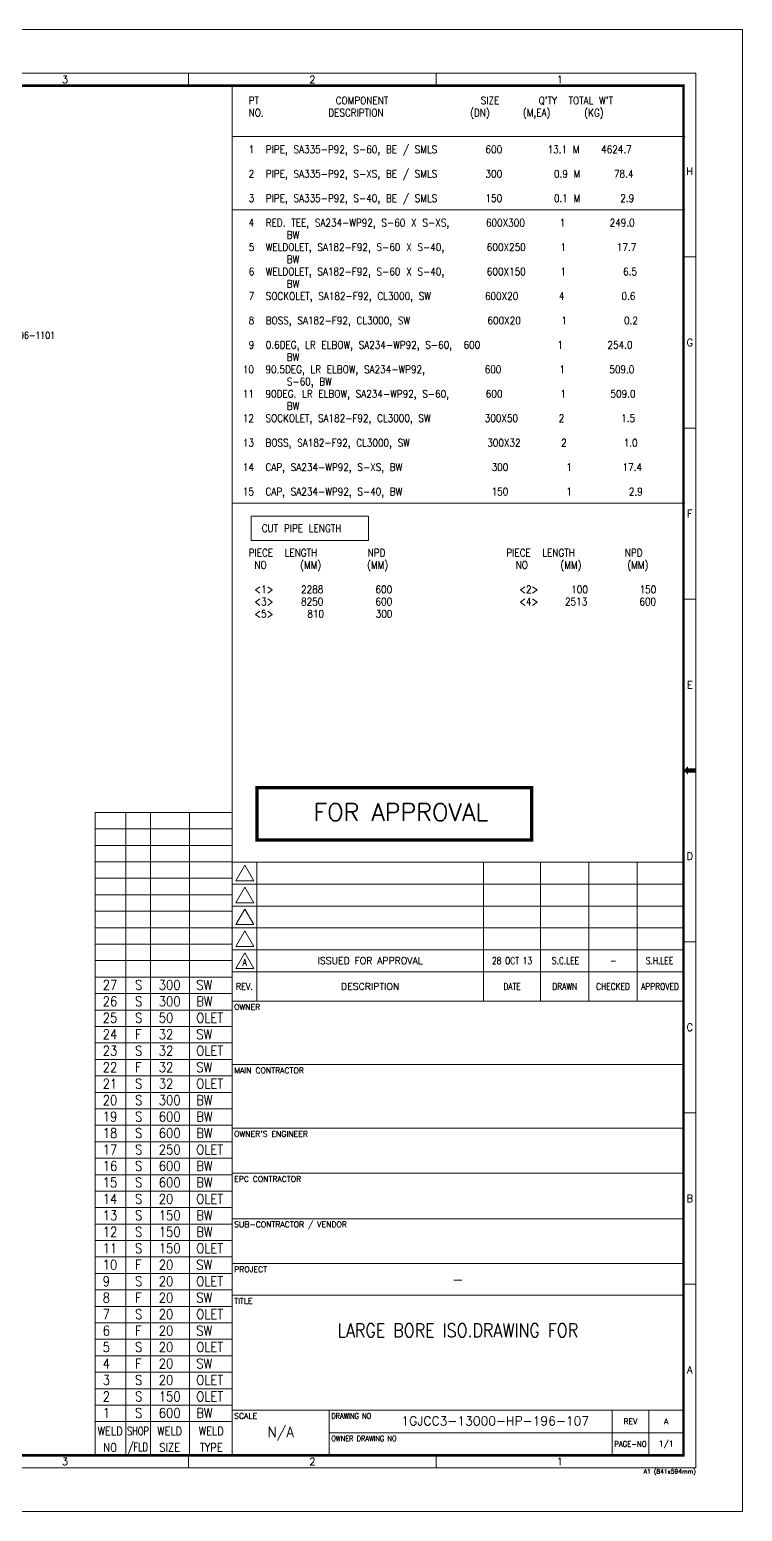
# Model space of a CAD drawing. Extents: x 0 to 841, y 0 to 594.
# Drawn here: x 555 to 841, y 0 to 594 of the extents above; entities that cross this region are included whole.
import ezdxf
from ezdxf.enums import TextEntityAlignment as Align

# ---------------------------------------------------------------- set-up
doc = ezdxf.new("R2010")
doc.units = 0
doc.header["$MEASUREMENT"] = 0
doc.layers.get('0').update_dxf_attribs({"lineweight": 9})
for name, color, linetype, lineweight in [('1', 7, 'Continuous', 9), ('3', 7, 'Continuous', 9), ('EMB', 7, 'Continuous', 9), ('SYM', 7, 'Continuous', 9), ('T-TEXT1', 7, 'Continuous', 9), ('TB-TEXT', 7, 'Continuous', 9), ('TEXT', 7, 'Continuous', 9)]:
    doc.layers.add(name, color=color, linetype=linetype, lineweight=lineweight)
doc.styles.add('ROMANS', font='ROMANS')
doc.styles.add('TXT', font='txt.shx')

msp = doc.modelspace()

# ---------------------------------------------------------------- linework, layer by layer
at = {"layer": 'EMB', "color": 2, "linetype": 'Continuous', "lineweight": 0}
for p, q in [((636.3875, 551.1875), (817.8875, 551.1875)), ((636.3875, 521.7875), (817.8875, 521.7875)), ((636.3875, 404.1875), (817.8875, 404.1875)), ((644.0875, 398.9875), (691.0875, 398.9875))]:
    msp.add_line(p, q, dxfattribs=at)
msp.add_lwpolyline([(644.0875, 398.9875), (644.0875, 389.1875), (691.0875, 389.1875), (691.0875, 398.9875)], dxfattribs=at)
at = {"layer": 'T-TEXT1', "color": 7, "linetype": 'Continuous', "lineweight": 0}
for p, q in [((618.9625, 571.525), (618.9625, 576.4875)), ((718.2, 571.525), (718.2, 576.4875)), ((636.3875, 260.225), (636.3875, 571.525)), ((817.425, 502.9), (822.3875, 502.9)), ((817.425, 434.2625), (822.3875, 434.2625)), ((817.425, 365.6375), (822.3875, 365.6375)), ((817.425, 297), (822.3875, 297)), ((636.3875, 260.225), (636.3875, 22.475)), ((636.3875, 260.225), (817.425, 260.225)), ((641.475, 259.0125), (637.85, 252.775)), ((645.075, 252.775), (641.475, 259.0125)), ((646.2625, 260.225), (646.2625, 204.5)), ((737.2375, 260.225), (737.2375, 204.5)), ((760.075, 260.225), (760.075, 204.5)), ((779.4375, 260.225), (779.4375, 204.5)), ((798.825, 260.225), (798.825, 204.5)), ((636.3875, 251.4625), (817.425, 251.4625)), ((637.85, 252.775), (645.075, 252.775)), ((641.475, 250.2375), (637.85, 243.9875)), ((645.075, 243.9875), (641.475, 250.2375)), ((637.85, 243.9875), (645.075, 243.9875)), ((636.3875, 242.675), (817.425, 242.675)), ((641.475, 241.4625), (637.85, 235.2)), ((645.075, 235.2), (641.475, 241.4625)), ((636.3875, 233.9125), (817.425, 233.9125)), ((637.85, 235.2), (645.075, 235.2)), ((641.475, 232.6875), (637.85, 226.4375)), ((645.075, 226.4375), (641.475, 232.6875)), ((637.85, 226.4375), (645.075, 226.4375)), ((817.425, 228.3625), (822.3875, 228.3625)), ((636.3875, 225.125), (817.425, 225.125)), ((641.475, 223.9), (637.85, 217.65)), ((645.075, 217.65), (641.475, 223.9)), ((636.3875, 216.3375), (817.425, 216.3375)), ((637.85, 217.65), (645.075, 217.65)), ((636.3875, 204.5), (817.425, 204.5)), ((636.3875, 179.075), (817.425, 179.075)), ((817.425, 159.7375), (822.3875, 159.7375)), ((636.3875, 153.6625), (817.425, 153.6625)), ((636.3875, 135.55), (817.425, 135.55)), ((636.3875, 117.3375), (817.425, 117.3375)), ((636.3875, 99.35), (817.425, 99.35)), ((817.425, 91.1), (822.3875, 91.1)), ((636.3875, 86.6625), (817.425, 86.6625)), ((636.3875, 40.575), (817.425, 40.575)), ((675.3375, 40.575), (675.3375, 22.475)), ((788.7625, 40.575), (788.7625, 22.475)), ((803.4625, 40.575), (803.4625, 22.475)), ((675.3375, 31.525), (817.425, 31.525)), ((618.9625, 17.5125), (618.9625, 22.475)), ((670.175, 22.475), (817.425, 22.475)), ((701.925, 22.475), (817.425, 22.475)), ((718.2, 17.5125), (718.2, 22.475))]:
    msp.add_line(p, q, dxfattribs=at)
msp.add_lwpolyline([(0, 0), (841, 0), (841, 594), (0, 594), (0, 0)], dxfattribs=at)
msp.add_lwpolyline([(18.6125, 576.4875), (822.3875, 576.4875), (822.3875, 17.5125), (18.6125, 17.5125)], close=True, dxfattribs=at)
for points, const_width in [([(23.575, 571.525), (817.425, 571.525), (817.425, 22.475), (23.575, 22.475), (23.575, 571.525)], 0.9911), ([(719.2625, 22.475), (817.425, 22.475), (817.425, 129.9)], 0.8924)]:
    msp.add_lwpolyline(points, dxfattribs=dict(at, const_width=const_width))
at = {"layer": 'T-TEXT1', "color": 4, "linetype": 'Continuous', "lineweight": 0, "const_width": 1.3225}
msp.add_lwpolyline([(756.5125, 269.0875), (646.3375, 269.0875), (646.3375, 290.125), (756.5125, 290.125), (756.5125, 269.0875)], dxfattribs=at)
at = {"layer": 'T-TEXT1', "color": 7, "linetype": 'Continuous', "lineweight": 0}
for points in [[(819.15, 298.725), (817.425, 297), (819.15, 295.275)], [(822.3875, 297.8625), (819.15, 297.8625), (822.3875, 296.1375), (819.15, 296.1375)]]:
    msp.add_solid(points, dxfattribs=at)
at = {"layer": 'TB-TEXT', "color": 7, "linetype": 'Continuous', "lineweight": 0}
for p, q in [((581.5125, 22.475), (581.5125, 280.175)), ((636.3875, 280.175), (581.5125, 280.175)), ((593.7125, 22.475), (593.7125, 280.175)), ((603.6, 22.475), (603.6, 280.175)), ((619.2875, 22.475), (619.2875, 280.175)), ((636.3875, 273.575), (581.5125, 273.575)), ((636.3875, 266.975), (581.5125, 266.975)), ((636.3875, 260.375), (581.5125, 260.375)), ((636.3875, 253.775), (581.5125, 253.775)), ((636.3875, 247.175), (581.5125, 247.175)), ((636.3875, 240.575), (581.5125, 240.575)), ((636.3875, 233.975), (581.5125, 233.975)), ((636.3875, 227.375), (581.5125, 227.375)), ((636.3875, 220.775), (581.5125, 220.775)), ((636.3875, 214.175), (581.5125, 214.175)), ((636.3875, 207.575), (581.5125, 207.575)), ((636.3875, 200.975), (581.5125, 200.975)), ((636.3875, 194.375), (581.5125, 194.375)), ((636.3875, 187.775), (581.5125, 187.775)), ((636.3875, 181.175), (581.5125, 181.175)), ((636.3875, 174.575), (581.5125, 174.575)), ((636.3875, 167.975), (581.5125, 167.975)), ((636.3875, 161.375), (581.5125, 161.375)), ((636.3875, 154.775), (581.5125, 154.775)), ((636.3875, 148.175), (581.5125, 148.175)), ((636.3875, 141.575), (581.5125, 141.575)), ((636.3875, 134.975), (581.5125, 134.975)), ((636.3875, 128.375), (581.5125, 128.375)), ((636.3875, 121.775), (581.5125, 121.775)), ((636.3875, 115.175), (581.5125, 115.175)), ((636.3875, 108.575), (581.5125, 108.575)), ((636.3875, 101.975), (581.5125, 101.975)), ((636.3875, 95.375), (581.5125, 95.375)), ((636.3875, 88.775), (581.5125, 88.775)), ((636.3875, 82.175), (581.5125, 82.175)), ((636.3875, 75.575), (581.5125, 75.575)), ((636.3875, 68.975), (581.5125, 68.975)), ((636.3875, 62.375), (581.5125, 62.375)), ((636.3875, 55.775), (581.5125, 55.775)), ((636.3875, 49.175), (581.5125, 49.175)), ((636.3875, 42.575), (581.5125, 42.575)), ((636.3875, 35.975), (581.5125, 35.975))]:
    msp.add_line(p, q, dxfattribs=at)

# ---------------------------------------------------------------- texts
at = {"color": 3, "linetype": 'Continuous', "lineweight": 0, "style": 'ROMANS'}
msp.add_text('1GJCC3-13000-HP-196-107', height=3.612525, dxfattribs=at).set_placement((704.275, 36.2625), align=Align.MIDDLE_LEFT)
at = {"layer": '1', "color": 2, "linetype": 'Continuous', "lineweight": 0, "style": 'ROMANS', "width": 0.849993}
msp.add_text('LARGE BORE ISO.DRAWING FOR', height=5.48625, dxfattribs=at).set_placement((726.9, 72.55), align=Align.MIDDLE)
at = {"layer": '3', "color": 2, "linetype": 'Continuous', "lineweight": 0, "style": 'TXT', "width": 0.851861}
msp.add_text('1GJCC3-13000-HP-196-1101', height=2.7, dxfattribs=at).set_placement((515.5, 470.1))
at = {"layer": 'EMB', "color": 2, "linetype": 'Continuous', "lineweight": 0, "style": 'TXT', "width": 0.866675}
for s, p in [(" PT            COMPONENT              SIZE      Q'TY  TOTAL W'T", (640.7, 564.1)), (' NO.          DESCRIPTION             (DN)     (M,EA)     (KG)', (640.7, 559.2)), (' 1  PIPE, SA335-P92, S-60, BE / SMLS     600       13.1 M   4624.7', (640.7, 544.5)), (' 2  PIPE, SA335-P92, S-XS, BE / SMLS     300        0.9 M     78.4', (640.7, 534.7)), (' 3  PIPE, SA335-P92, S-40, BE / SMLS     150        0.1 M      2.9', (640.7, 524.9)), (' 4  RED. TEE, SA234-WP92, S-60 X S-XS,   600X300     1       249.0', (640.7, 515.1)), ('       BW', (640.7, 510.2)), (' 5  WELDOLET, SA182-F92, S-60 X S-40,    600X250     1        17.7', (640.7, 505.3)), ('       BW', (640.7, 500.4)), (' 6  WELDOLET, SA182-F92, S-60 X S-40,    600X150     1         6.5', (640.7, 495.5)), ('       BW', (640.7, 490.6)), (' 7  SOCKOLET, SA182-F92, CL3000, SW      600X20      4         0.6', (640.7, 485.7)), (' 8  BOSS, SA182-F92, CL3000, SW          600X20      1         0.2', (640.7, 475.9)), (' 9  0.6DEG, LR ELBOW, SA234-WP92, S-60,  600         1       254.0', (640.7, 466.1)), ('       BW', (640.7, 461.2)), ('10  90.5DEG, LR ELBOW, SA234-WP92,       600         1       509.0', (640.7, 456.3)), ('       S-60, BW', (640.7, 451.4)), ('11  90DEG. LR ELBOW, SA234-WP92, S-60,   600         1       509.0', (640.7, 446.5)), ('12  SOCKOLET, SA182-F92, CL3000, SW      300X50      2         1.5', (640.7, 436.7)), ('       BW', (640.7, 441.6)), ('13  BOSS, SA182-F92, CL3000, SW          300X32      2         1.0', (640.7, 426.9)), ('14  CAP, SA234-WP92, S-XS, BW            300         1        17.4', (640.7, 417.1)), ('15  CAP, SA234-WP92, S-40, BW            150         1         2.9', (640.7, 407.3)), ('   CUT PIPE LENGTH', (640.7, 392.6)), (' PIECE  LENGTH       NPD                   PIECE  LENGTH       NPD', (640.7, 382.8)), ('  NO     (MM)       (MM)                    NO     (MM)       (MM)', (640.7, 377.9)), ('  <1>    2288        600                    <2>     100        150', (640.7, 368.1)), ('  <3>    8250        600                    <4>    2513        600', (640.7, 363.2)), ('  <5>     810        300', (640.7, 358.3))]:
    msp.add_text(s, height=3, dxfattribs=at).set_placement(p)
at = {"layer": 'SYM', "color": 2, "linetype": 'Continuous', "lineweight": 0, "style": 'TXT', "width": 0.871788}
for s, p in [('27', (584.5, 209.1)), ('S', (597.5, 209.1)), ('300', (607, 209.1)), ('SW', (622, 209.1)), ('26', (584.5, 202.5)), ('S', (597.5, 202.5)), ('300', (607, 202.5)), ('BW', (622, 202.5)), ('25', (584.5, 195.9)), ('S', (597.5, 195.9)), ('50', (607, 195.9)), ('OLET', (622, 195.9)), ('24', (584.5, 189.3)), ('F', (597.5, 189.3)), ('32', (607, 189.3)), ('SW', (622, 189.3)), ('23', (584.5, 182.7)), ('S', (597.5, 182.7)), ('32', (607, 182.7)), ('OLET', (622, 182.7)), ('22', (584.5, 176.1)), ('F', (597.5, 176.1)), ('32', (607, 176.1)), ('SW', (622, 176.1)), ('21', (584.5, 169.5)), ('S', (597.5, 169.5)), ('32', (607, 169.5)), ('OLET', (622, 169.5)), ('20', (584.5, 162.9)), ('S', (597.5, 162.9)), ('300', (607, 162.9)), ('BW', (622, 162.9)), ('19', (584.5, 156.3)), ('S', (597.5, 156.3)), ('600', (607, 156.3)), ('BW', (622, 156.3)), ('18', (584.5, 149.7)), ('S', (597.5, 149.7)), ('600', (607, 149.7)), ('BW', (622, 149.7)), ('17', (584.5, 143.1)), ('S', (597.5, 143.1)), ('250', (607, 143.1)), ('OLET', (622, 143.1)), ('16', (584.5, 136.5)), ('S', (597.5, 136.5)), ('600', (607, 136.5)), ('BW', (622, 136.5)), ('15', (584.5, 129.9)), ('S', (597.5, 129.9)), ('600', (607, 129.9)), ('BW', (622, 129.9)), ('14', (584.5, 123.3)), ('S', (597.5, 123.3)), ('20', (607, 123.3)), ('OLET', (622, 123.3)), ('13', (584.5, 116.7)), ('S', (597.5, 116.7)), ('150', (607, 116.7)), ('BW', (622, 116.7)), ('12', (584.5, 110.1)), ('S', (597.5, 110.1)), ('150', (607, 110.1)), ('BW', (622, 110.1)), ('11', (584.5, 103.5)), ('S', (597.5, 103.5)), ('150', (607, 103.5)), ('OLET', (622, 103.5)), ('10', (584.5, 96.9)), ('F', (597.5, 96.9)), ('20', (607, 96.9)), ('SW', (622, 96.9)), ('9', (584.5, 90.3)), ('S', (597.5, 90.3)), ('20', (607, 90.3)), ('OLET', (622, 90.3)), ('8', (584.5, 83.7)), ('F', (597.5, 83.7)), ('20', (607, 83.7)), ('SW', (622, 83.7)), ('7', (584.5, 77.1)), ('S', (597.5, 77.1)), ('20', (607, 77.1)), ('OLET', (622, 77.1)), ('6', (584.5, 70.5)), ('F', (597.5, 70.5)), ('20', (607, 70.5)), ('SW', (622, 70.5)), ('5', (584.5, 63.9)), ('S', (597.5, 63.9)), ('20', (607, 63.9)), ('OLET', (622, 63.9)), ('4', (584.5, 57.3)), ('F', (597.5, 57.3)), ('20', (607, 57.3)), ('SW', (622, 57.3)), ('3', (584.5, 50.7)), ('S', (597.5, 50.7)), ('20', (607, 50.7)), ('OLET', (622, 50.7)), ('2', (584.5, 44.1)), ('S', (597.5, 44.1)), ('150', (607, 44.1)), ('OLET', (622, 44.1)), ('1', (584.5, 37.5)), ('S', (597.5, 37.5)), ('600', (607, 37.5)), ('BW', (622, 37.5))]:
    msp.add_text(s, height=3.9, dxfattribs=at).set_placement(p)
at = {"layer": 'T-TEXT1', "color": 7, "linetype": 'Continuous', "lineweight": 0, "style": 'ROMANS'}
for s, height, p in [('3', 2.9732, (569.35, 574.0125)), ('2', 2.9732, (668.575, 574.0125)), ('1', 2.9732, (767.8125, 574.0125)), ('H', 2.9732, (819.9, 537.2125)), ('G', 2.9732, (819.9, 468.575)), ('F', 2.9732, (819.9, 399.95)), ('E', 2.9732, (819.9, 331.3125)), ('D', 2.9732, (819.9, 262.6875)), ('ISSUED FOR APPROVAL', 2.743125, (691.75, 220.7375)), ('DESCRIPTION', 2.743125, (691.75, 210.425)), ('C', 2.9732, (819.9, 194.05)), ('B', 2.9732, (819.9, 125.425)), ('-', 4.0232, (726.9125, 93)), ('A', 2.9732, (819.9, 56.7875)), ('REV', 2.26305, (796.1125, 36.05)), ('A', 2.263, (810.45, 36.05)), ('N/A', 4.02323, (655.85, 31.525)), ('1/1', 2.26305, (810.45, 27)), ('3', 2.9732, (569.35, 19.9875)), ('2', 2.9732, (668.575, 19.9875)), ('1', 2.9732, (767.8125, 19.9875))]:
    msp.add_text(s, height=height, dxfattribs=at).set_placement(p, align=Align.MIDDLE)
at = {"layer": 'T-TEXT1', "color": 4, "linetype": 'Continuous', "lineweight": 0, "style": 'ROMANS'}
msp.add_text('FOR APPROVAL', height=7.012425, dxfattribs=at).set_placement((704.0875, 280.325), align=Align.MIDDLE)
at = {"layer": 'T-TEXT1', "color": 7, "linetype": 'Continuous', "lineweight": 0, "style": 'ROMANS'}
for s, height, width, p in [('A', 2.7431, 0.800027, (641.4625, 220.1)), ('S.C.LEE', 2.74313, 0.800027, (770.0875, 220.7375)), ('-', 2.7431, 0.800027, (789.25, 220.7375)), ('S.H.LEE', 2.74313, 0.800027, (807.775, 220.7375)), ('REV.', 2.74313, 0.850007, (641.325, 210.425)), ('DATE', 2.74313, 0.800027, (748.65, 210.425)), ('DRAWN', 2.74313, 0.800027, (769.7625, 210.425)), ('CHECKED', 2.74313, 0.800027, (789.1375, 210.425)), ('APPROVED', 2.74313, 0.800027, (807.9625, 210.425)), ('PAGE-NO', 2.26305, 0.900013, (796.1125, 27))]:
    msp.add_text(s, height=height, dxfattribs=dict(at, width=width)).set_placement(p, align=Align.MIDDLE)
for s, p in [('OWNER', (637.2125, 201.05)), ('MAIN CONTRACTOR', (637.2125, 175.625)), ("OWNER'S ENGINEER", (637.2125, 150.2)), ('EPC CONTRACTOR', (637.2125, 132.1)), ('SUB-CONTRACTOR / VENDOR', (637.2125, 113.8875)), ('PROJECT', (637.2125, 95.8875)), ('TITLE', (637.2125, 83.2125)), ('SCALE', (637.2125, 37.125))]:
    msp.add_text(s, height=2.26305, dxfattribs=at).set_placement(p)
at = {"layer": 'T-TEXT1', "color": 7, "linetype": 'Continuous', "lineweight": 0, "style": 'ROMANS', "width": 0.799993}
for s, p in [('DRAWING NO', (676.175, 37.125)), ('OWNER DRAWING NO', (676.175, 28.075))]:
    msp.add_text(s, height=2.26305, dxfattribs=at).set_placement(p)
at = {"layer": 'T-TEXT1', "color": 2, "linetype": 'Continuous', "lineweight": 0, "style": 'ROMANS'}
for s, width, p in [('WELD', 0.857143, (587.475, 32.2125)), ('SHOP', 0.714308, (598.625, 32.2125)), ('WELD', 0.857143, (611.35, 32.2125)), ('WELD', 0.857143, (628.0375, 32.2125)), ('NO', 0.857143, (587.475, 25.6125)), ('/FLD', 0.714308, (598.6375, 25.6125)), ('SIZE', 0.857143, (611.3625, 25.6125)), ('TYPE', 0.857143, (628.0375, 25.6125))]:
    msp.add_text(s, height=3.36, dxfattribs=dict(at, width=width)).set_placement(p, align=Align.MIDDLE)
at = {"layer": 'T-TEXT1', "color": 7, "linetype": 'Continuous', "lineweight": 0, "style": 'ROMANS'}
msp.add_text('A1 (841x594mm)', height=1.749975, dxfattribs=at).set_placement((822.3375, 16.0125), align=Align.MIDDLE_RIGHT)
at = {"layer": 'TEXT', "color": 7, "linetype": 'Continuous', "lineweight": 0, "style": 'ROMANS', "width": 0.800027}
msp.add_text('28 OCT 13', height=2.74313, dxfattribs=at).set_placement((748.6375, 220.7375), align=Align.MIDDLE)

doc.saveas('drawing.dxf')
